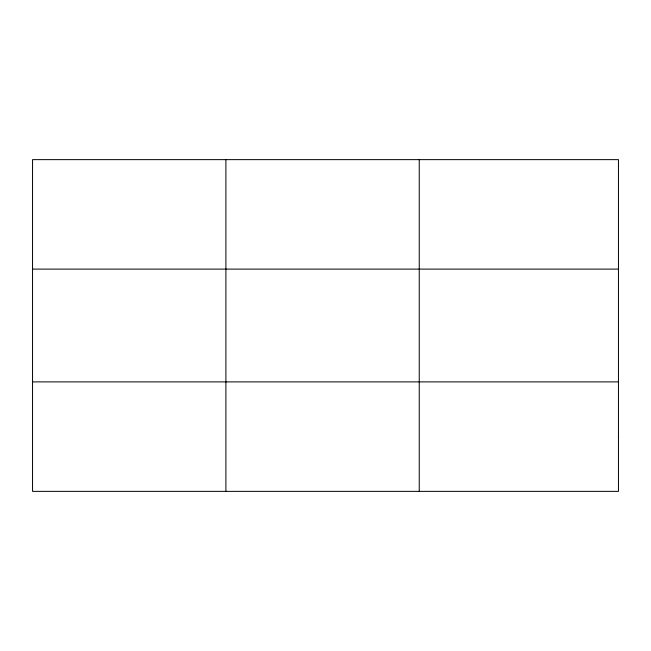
<?xml version="1.0" encoding="UTF-8"?>
<svg xmlns="http://www.w3.org/2000/svg" width="651" height="651" viewBox="0 0 651 651"><rect width="100%" height="100%" fill="white"/><g stroke="black" fill="none" stroke-linecap="round" stroke-linejoin="round"><path stroke-width="0.98" d="M225.897 491.367L225.897 159.633M419.244 491.367L419.244 159.633M32.55 269.107L618.45 269.107M32.55 381.893L618.45 381.893M618.45 436.626L618.45 491.367L32.55 491.367L32.55 159.633L618.45 159.633L618.45 436.626"/></g></svg>
